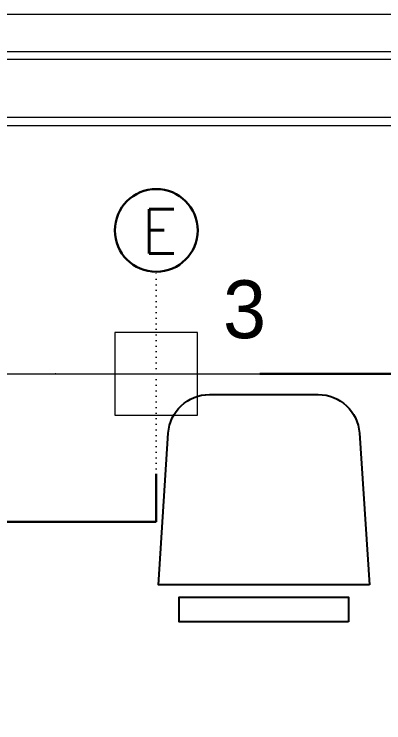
# Model space of a CAD drawing. Extents: x -2012 to 34975, y -1043 to 8321.
# Drawn here: x 3675.5 to 3764.8, y 1188.1 to 1359.5 of the extents above; entities that cross this region are included whole.
import ezdxf

# ---------------------------------------------------------------- set-up
doc = ezdxf.new("R2010")
doc.units = 0
doc.header["$LTSCALE"] = 25
doc.linetypes.add('DOT2', pattern=[0.125, 0, -0.125])
doc.layers.get('0').update_dxf_attribs({"color": 9, "lineweight": 9})
for name, color, linetype, lineweight in [('05', 9, 'Continuous', 9), ('10', 9, 'Continuous', 9), ('12', 9, 'Continuous', 9), ('15', 9, 'Continuous', 9), ('20', 9, 'DOT2', 9), ('31', 9, 'Continuous', 9), ('E-ACİL AYDINLATMA KİTİ', 7, 'Continuous', 30), ('E-KABLO', 7, 'Continuous', 30)]:
    doc.layers.add(name, color=color, linetype=linetype, lineweight=lineweight)
doc.styles.add('E-YAZI', font='txttw.shx')
doc.styles.add('TX-TEXT', font='')
doc.styles.get('TX-TEXT').set_extended_font_data('TrSah Futura Lt BT')

# ---------------------------------------------------------------- blocks, each defined once
blk = doc.blocks.new('m-vw-sandalye')
at = {"lineweight": -3, "ltscale": 0.5}
blk.add_lwpolyline([(-20.5, 0), (20.5, 0), (20.5, -6), (-20.5, -6)], close=True, dxfattribs=at)
blk.add_lwpolyline([(-25.5, -9), (25.5, -9), (23.11, -45.65, -0.395265), (13.13, -55), (-13.13, -55, -0.395265), (-23.11, -45.65)], format="xyb", close=True, dxfattribs=at)
blk = doc.blocks.new('p-birim')
blk.add_lwpolyline([(0, 0), (1, 0), (1, 1), (0, 1)], close=True)
blk = doc.blocks.new('P-AH-01-10')
at = {"layer": '20'}
blk.add_arc((-9.18, -13.22), 82.29, 179.9189, 269.4168, dxfattribs=at)
blk = doc.blocks.new('p-bur-vw- aydınlatma 3')
at = {"linetype": 'DOT2', "ltscale": 0.4}
for q in [(0, 25), (-25, 0), (0, -25), (25, 0)]:
    blk.add_line((0, 0), q, dxfattribs=at)
at = {"linetype": 'ByBlock'}
blk.add_lwpolyline([(0, 10), (-10, 10), (-10, -10), (10, -10), (10, 10), (0, 10)], dxfattribs=at)
at = {"insert": (16.13, 22.65), "char_height": 14, "width": 14.596, "attachment_point": 1, "style": 'TX-TEXT'}
blk.add_mtext('3', dxfattribs=at)
blk = doc.blocks.new('100_ACİL AYDINLATMA KİTİ')
at = {"layer": 'E-ACİL AYDINLATMA KİTİ', "color": 3}
blk.add_circle((0, 0), 1.251, dxfattribs=at)
at = {"layer": 'E-ACİL AYDINLATMA KİTİ', "color": 3, "style": 'E-YAZI'}
blk.add_text('E', height=1.34, dxfattribs=at).set_placement((-0.448, -0.694))

msp = doc.modelspace()

# ---------------------------------------------------------------- linework, layer by layer
at = {"layer": '12'}
msp.add_lwpolyline([(3618.84, 1349.5), (3618.84, 1359.5), (4013.84, 1359.5), (4013.84, 1334.5), (3618.84, 1334.5), (3618.84, 1349.5)], close=True, dxfattribs=at)
at = {"layer": '15'}
msp.add_lwpolyline([(3618.84, 1350.5), (4013.84, 1350.5), (4013.84, 1348.5), (3618.84, 1348.5)], close=True, dxfattribs=at)
at = {"layer": 'E-KABLO', "color": 6}
for p, q in [((3734.84, 1272.52), (3887.59, 1272.52)), ((3709.84, 1248.35), (3709.84, 1236.71)), ((3617.41, 1236.71), (3709.84, 1236.71))]:
    msp.add_line(p, q, dxfattribs=at)

# ---------------------------------------------------------------- block references
at = {"layer": '05', "xscale": 60, "yscale": 400, "rotation": 270}
msp.add_blockref('p-birim', (3613.84, 1332.5), dxfattribs=at)
at = {"layer": '05', "lineweight": -3, "extrusion": (0, 0, -1), "xscale": -1, "zscale": -1, "rotation": 180}
msp.add_blockref('m-vw-sandalye', (-3735.84, 1212.5), dxfattribs=at)
at = {"layer": '10', "rotation": 180}
msp.add_blockref('P-AH-01-10', (3599.82, 1098.57), dxfattribs=at)
at = {"layer": '31', "linetype": 'ByBlock'}
msp.add_blockref('p-bur-vw- aydınlatma 3', (3709.84, 1272.47), dxfattribs=at)
at = {"layer": 'E-ACİL AYDINLATMA KİTİ', "xscale": 8, "yscale": 8, "zscale": 8}
msp.add_blockref('100_ACİL AYDINLATMA KİTİ', (3709.84, 1307.2), dxfattribs=at)

doc.saveas('drawing.dxf')
